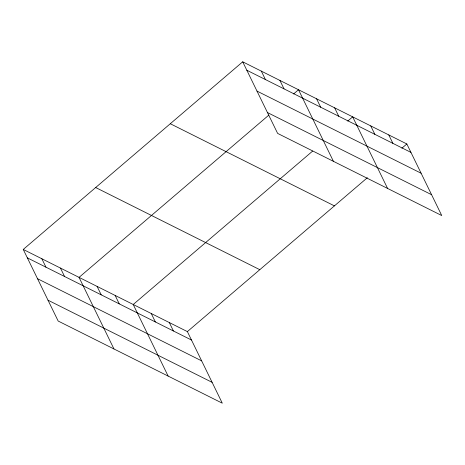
<?xml version="1.0" encoding="UTF-8"?>
<svg xmlns="http://www.w3.org/2000/svg" width="465" height="465" viewBox="0 0 465 465"><rect width="100%" height="100%" fill="white"/><g stroke="black" fill="none" stroke-linecap="round" stroke-linejoin="round"><path stroke-width="0.7" d="M23.25 249.449L187.378 331.603L222.287 403.184L58.166 321.036L23.25 249.449L242.713 61.816L406.834 143.964L441.75 215.551L277.622 133.397L242.713 61.816M268.886 115.076L79.05 277.378L113.966 348.965M293.572 93.965L298.513 89.745L333.428 161.332M312.625 151.096L133.217 304.494L168.127 376.075M347.739 121.074L352.673 116.855L387.589 188.441M187.378 331.603L367.333 177.74M401.9 148.19L406.834 143.964M246.816 70.238L410.944 152.392M256.982 91.082L421.11 173.23M267.456 112.553L431.584 194.707M170.289 123.731L334.416 205.885M95.674 187.529L259.796 269.683M27.359 257.872L191.487 340.025M37.526 278.715L201.647 360.869M48 300.192L212.121 382.34M388.781 134.931L392.89 143.354M370.727 125.893L374.837 134.315M334.62 107.816L338.729 116.244M316.566 98.783L320.676 107.206M279.913 80.433L284.022 88.856M261.313 71.122L265.422 79.55M169.324 322.565L173.428 330.987M151.27 313.526L155.374 321.954M115.163 295.455L119.267 303.877M97.104 286.417L101.213 294.839M60.45 268.072L64.559 276.495M41.85 258.761L45.959 267.183"/></g></svg>
